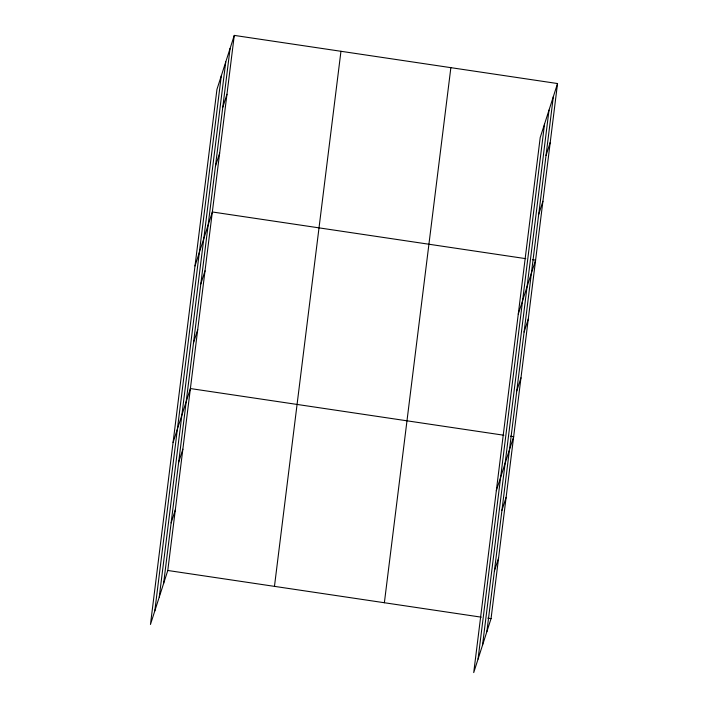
<?xml version="1.0" encoding="UTF-8"?>
<svg xmlns="http://www.w3.org/2000/svg" width="708" height="708" viewBox="0 0 708 708"><rect width="100%" height="100%" fill="white"/><g stroke="black" fill="none" stroke-linecap="round" stroke-linejoin="round"><path stroke-width="1.06" d="M154.795 610.96L221.285 75.88M159.256 597.056L225.746 61.968M163.592 583.551L230.082 48.471M234.277 35.4L216.949 89.376L150.459 624.456L167.787 570.48L234.277 35.4L557.541 83.544L491.051 618.624L473.723 672.6L540.213 137.52L557.541 83.544M274.465 586.366L340.955 51.286M384.373 602.738L450.863 67.658M478.05 659.104L544.54 124.024M482.52 645.192L549.01 110.112M486.856 631.695L553.337 96.615M222.772 107.333L226.967 94.261M215.453 166.194L219.657 153.114M195.01 265.951L212.338 211.975L525.796 258.659M200.824 283.908L205.028 270.837M193.514 342.769L197.709 329.698M173.071 442.527L190.399 388.55L503.857 435.234M178.664 462.271L182.859 449.199M171.132 522.911L175.327 509.84M546.027 155.477L550.222 142.405M538.717 214.329L542.912 201.258M518.265 314.095L535.593 260.119L532.327 259.632M524.088 332.052L528.283 318.981M516.769 390.913L520.973 377.833M496.326 490.671L513.654 436.694L510.388 436.208M501.919 510.415L506.123 497.335M494.388 571.055L498.582 557.984M167.787 570.48L481.254 617.164M487.785 618.137L491.051 618.624"/></g></svg>
